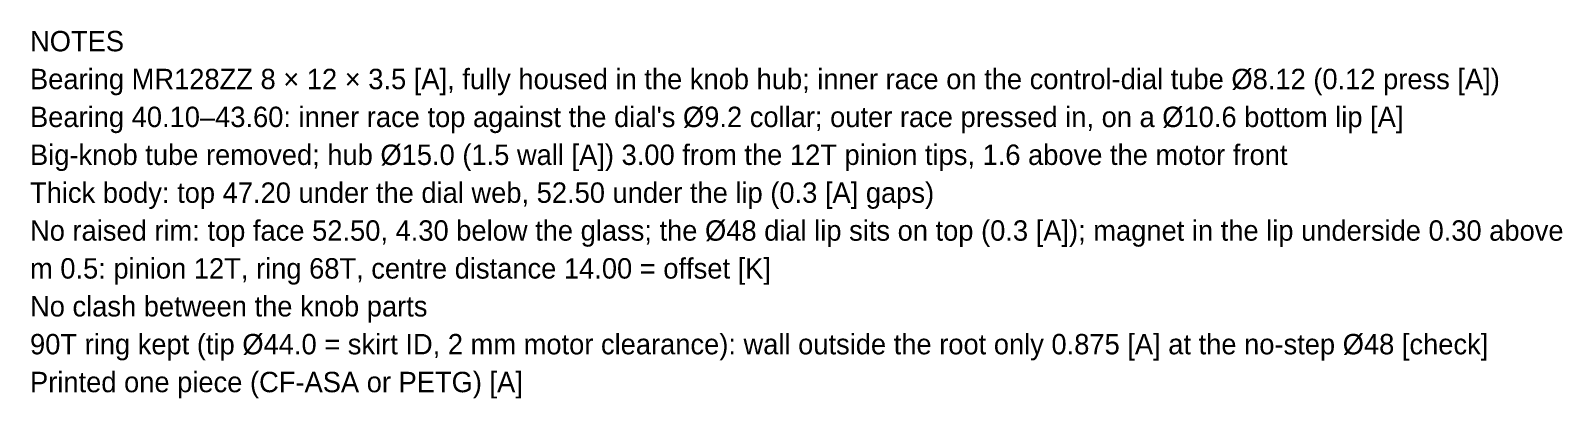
# Model space of a CAD drawing. Header units: millimetres. Extents: x -32 to 143, y -20 to 136.
# Drawn here: x 38 to 143.1, y 110.7 to 135.9 of the extents above; entities that cross this region are included whole.
import ezdxf

# ---------------------------------------------------------------- set-up
doc = ezdxf.new("R2010")
doc.units = ezdxf.units.MM
doc.layers.add('TEXT', color=7, linetype='CONTINUOUS')

msp = doc.modelspace()

# ---------------------------------------------------------------- texts
at = {"layer": 'TEXT'}
for s, p in [('NOTES', (38, 134.48508)), ('Bearing MR128ZZ 8 × 12 × 3.5 [A], fully housed in the knob hub; inner race on the control-dial tube Ø8.12 (0.12 press [A])', (38, 131.88508)), ("Bearing 40.10–43.60: inner race top against the dial's Ø9.2 collar; outer race pressed in, on a Ø10.6 bottom lip [A]", (38, 129.28508)), ('Big-knob tube removed; hub Ø15.0 (1.5 wall [A]) 3.00 from the 12T pinion tips, 1.6 above the motor front', (38, 126.68508)), ('Thick body: top 47.20 under the dial web, 52.50 under the lip (0.3 [A] gaps)', (38, 124.08508)), ('No raised rim: top face 52.50, 4.30 below the glass; the Ø48 dial lip sits on top (0.3 [A]); magnet in the lip underside 0.30 above', (38, 121.48508)), ('m 0.5: pinion 12T, ring 68T, centre distance 14.00 = offset [K]', (38, 118.88508)), ('No clash between the knob parts', (38, 116.28508)), ('90T ring kept (tip Ø44.0 = skirt ID, 2 mm motor clearance): wall outside the root only 0.875 [A] at the no-step Ø48 [check]', (38, 113.68508)), ('Printed one piece (CF-ASA or PETG) [A]', (38, 111.08508))]:
    msp.add_text(s, height=1.4, dxfattribs=at).set_placement(p)

doc.saveas('drawing.dxf')
